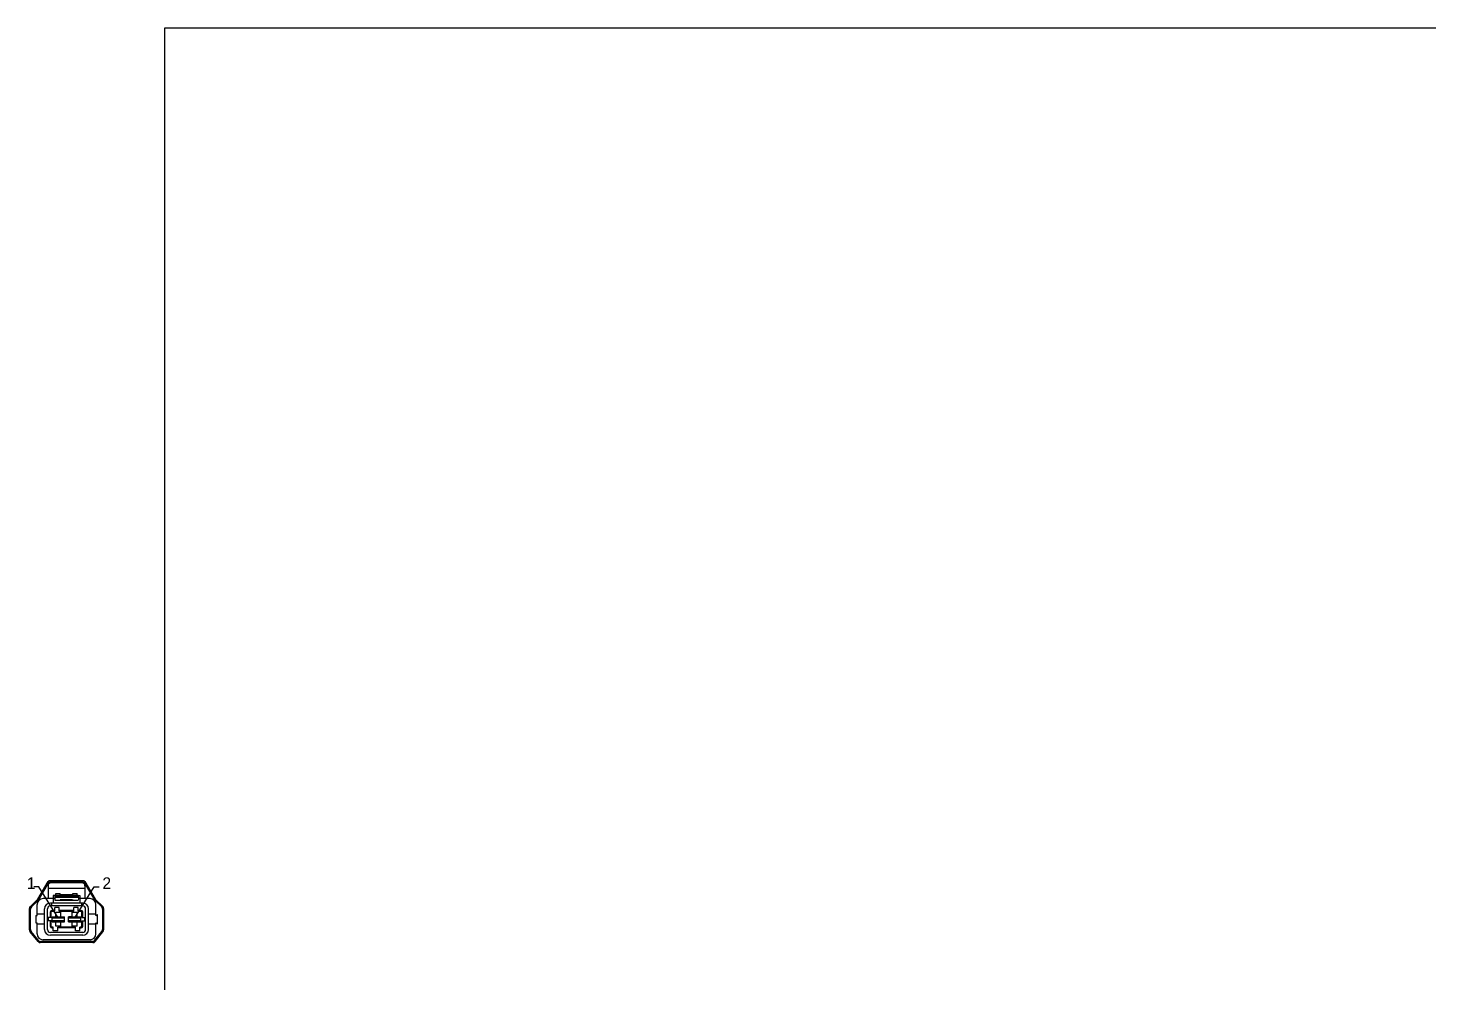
# Model space of a CAD drawing. Extents: x -144 to 1666, y -603 to 461.
# Drawn here: x -143.6 to 333.6, y 32.7 to 357.9 of the extents above; entities that cross this region are included whole.
import ezdxf

# ---------------------------------------------------------------- set-up
doc = ezdxf.new("R2010")
doc.units = 0
doc.layers.get('0').update_dxf_attribs({"linetype": 'CONTINUOUS'})

# ---------------------------------------------------------------- blocks, each defined once
blk = doc.blocks.new('418123610')
for p, q in [((-9.8, 14.77), (-6.28, 20.81)), ((-6.28, 20.81), (-9.8, 14.77)), ((-9.45, 14.68), (-6.21, 20.23)), ((-6.33, 19.38), (-6.33, 15)), ((-5.83, 21.08), (5.75, 21.08)), ((5.75, 21.08), (-5.83, 21.08)), ((-5.35, 20.73), (5.26, 20.73)), ((5.23, 20.38), (-5.33, 20.38)), ((6.12, 20.23), (9.45, 14.55)), ((6.19, 20.81), (9.72, 14.77)), ((6.19, 20.81), (9.72, 14.77)), ((6.23, 19.38), (6.23, 15)), ((-12.37, 12.3), (-9.8, 14.77)), ((-9.8, 14.77), (-12.37, 12.3)), ((-12.02, 12.15), (-9.62, 14.46)), ((-9.5, 19.04), (-11.2, 19.04)), ((-2.84, 8.4), (-9.5, 19.04)), ((-4.08, 15), (-8.04, 15)), ((6.23, 18.39), (-6.33, 18.39)), ((-4.54, 16.01), (-4.54, 13.5)), ((3.96, 16.01), (-4.54, 16.01)), ((-4.04, 16.01), (-4.08, 14.9)), ((-4.08, 14.9), (-4.04, 14.52)), ((3.98, 15.38), (-4.07, 15.38)), ((-4.05, 15.67), (3.97, 15.67)), ((-4.04, 14.52), (3.95, 14.52)), ((-3.69, 16.74), (-2.19, 16.74)), ((-3.69, 16.01), (-3.69, 16.74)), ((-2.19, 16.01), (-2.19, 16.74)), ((2.1, 16.28), (-2.19, 16.28)), ((-2.12, 14.74), (-2.19, 14.52)), ((-2.12, 14.74), (2.04, 14.74)), ((2.04, 14.74), (2.11, 14.52)), ((2.1, 16.74), (3.6, 16.74)), ((2.1, 16.01), (2.1, 16.74)), ((2.76, 8.4), (9.41, 19.04)), ((3.6, 16.01), (3.6, 16.74)), ((4, 14.9), (3.95, 14.52)), ((3.96, 16.01), (4.46, 16.01)), ((3.96, 16.01), (4, 14.9)), ((7.96, 15), (4, 15)), ((4.46, 16.01), (4.46, 13.5)), ((9.41, 19.04), (11.12, 19.04)), ((9.45, 14.55), (11.94, 12.15)), ((9.72, 14.77), (12.29, 12.3)), ((9.72, 14.77), (12.29, 12.3)), ((-12.68, 4.36), (-12.68, 11.58)), ((-12.33, 4.48), (-12.33, 11.43)), ((-10.04, 9.25), (-10.04, 13)), ((-7.54, 9.65), (-10.04, 9.65)), ((-7.54, 4.5), (-7.54, 11.5)), ((-6.54, 4.5), (-6.54, 11.5)), ((5.46, 13.5), (-5.54, 13.5)), ((5.46, 12.5), (-5.54, 12.5)), ((-5.54, 8.52), (-5.54, 10.5)), ((-5.24, 8.52), (-5.24, 10.55)), ((-5.14, 13.5), (-5.14, 12.5)), ((-4.04, 11), (-5.04, 11)), ((-5.04, 10.75), (-4.04, 10.75)), ((-4.04, 10.75), (-4.04, 12)), ((-2.54, 12), (-4.04, 12)), ((-3.69, 10.43), (-1.99, 10.43)), ((-3.69, 8.85), (-3.69, 10.43)), ((-2.54, 10.75), (-2.54, 12)), ((2.46, 11), (-2.54, 11)), ((-2.54, 10.75), (2.46, 10.75)), ((-1.99, 8.85), (-1.99, 10.43)), ((1.91, 10.43), (3.61, 10.43)), ((1.91, 8.85), (1.91, 10.43)), ((2.46, 10.75), (2.46, 12)), ((3.96, 12), (2.46, 12)), ((3.61, 8.85), (3.61, 10.43)), ((3.96, 10.75), (3.96, 12)), ((3.96, 11), (4.96, 11)), ((3.96, 10.75), (4.96, 10.75)), ((5.06, 13.5), (5.06, 12.5)), ((5.16, 8.52), (5.16, 10.55)), ((5.46, 8.52), (5.46, 10.5)), ((6.46, 4.5), (6.46, 11.5)), ((7.46, 4.5), (7.46, 11.5)), ((9.96, 9.65), (7.46, 9.65)), ((9.96, 9.25), (9.96, 13)), ((9.96, 9.25), (10.46, 9.55)), ((10.46, 6.45), (10.46, 9.55)), ((12.24, 11.43), (12.24, 4.48)), ((12.59, 11.58), (12.59, 4.35)), ((12.59, 4.35), (12.59, 11.58)), ((-10.54, 9.25), (-10.04, 9.25)), ((-10.54, 9.25), (-10.54, 6.75)), ((-10.54, 6.75), (-10.04, 6.75)), ((-10.04, 3), (-10.04, 6.75)), ((-7.54, 6.35), (-10.04, 6.35)), ((-6.32, 8.52), (-6.32, 7.48)), ((-5.24, 8.52), (-6.32, 8.52)), ((-5.24, 7.48), (-6.32, 7.48)), ((-5.54, 5.5), (-5.54, 7.48)), ((-5.24, 5.45), (-5.24, 7.48)), ((-4.54, 5.25), (-5.04, 5.25)), ((-5.04, 5), (-4.54, 5)), ((-4.95, 8.85), (-3.69, 8.85)), ((-4.95, 7.15), (-4.95, 8.85)), ((-4.95, 8.4), (-0.73, 8.4)), ((-4.95, 7.6), (-0.73, 7.6)), ((-4.95, 7.15), (-0.73, 7.15)), ((-4.54, 4), (-4.54, 5.25)), ((-3.69, 8.85), (-0.73, 8.85)), ((-3.69, 5.58), (-3.69, 7.15)), ((-1.99, 5.58), (-3.69, 5.58)), ((-3.04, 4), (-3.04, 5.25)), ((2.96, 5.25), (-3.04, 5.25)), ((2.96, 5), (-3.04, 5)), ((-1.99, 5.58), (-1.99, 7.15)), ((-0.73, 7.15), (-0.73, 8.85)), ((0.65, 7.15), (0.65, 8.85)), ((1.91, 8.85), (0.65, 8.85)), ((0.65, 8.4), (4.87, 8.4)), ((0.65, 7.6), (4.87, 7.6)), ((0.65, 7.15), (4.87, 7.15)), ((1.91, 8.85), (4.87, 8.85)), ((1.91, 5.58), (1.91, 7.15)), ((3.61, 5.58), (1.91, 5.58)), ((2.96, 4), (2.96, 5.25)), ((3.61, 5.58), (3.61, 7.15)), ((4.96, 5.25), (4.46, 5.25)), ((4.46, 4), (4.46, 5.25)), ((4.46, 5), (4.96, 5)), ((4.87, 7.15), (4.87, 8.85)), ((5.16, 8.52), (6.24, 8.52)), ((5.16, 7.49), (6.24, 7.49)), ((5.16, 5.45), (5.16, 7.49)), ((5.46, 5.5), (5.46, 7.49)), ((6.24, 7.49), (6.24, 8.52)), ((9.96, 6.35), (7.46, 6.35)), ((9.96, 6.75), (10.46, 6.45)), ((9.96, 3), (9.96, 6.75)), ((-9.75, 0.37), (-12.46, 3.73)), ((-9.59, 0.72), (-12.11, 3.85)), ((8.91, 0), (-8.97, 0)), ((8.75, 0.35), (-8.81, 0.35)), ((7.96, 1), (-8.04, 1)), ((7.96, 0), (-8.04, 0)), ((5.46, 3.5), (-5.54, 3.5)), ((5.46, 2.5), (-5.54, 2.5)), ((-3.04, 4), (-4.54, 4)), ((4.46, 4), (2.96, 4)), ((9.53, 0.73), (12.02, 3.85)), ((9.69, 0.38), (12.37, 3.73))]:
    blk.add_line(p, q)
for centre, radius, start, end in [((-5.33, 19.38), 1, 90, 180), ((-5.83, 20.58), 0.5, 90, 152.0634), ((-5.35, 19.73), 1, 90, 149.752), ((5.23, 19.38), 1, 0, 90), ((5.26, 19.73), 1, 30.2949, 90), ((5.75, 20.58), 0.5, 27.9366, 90), ((-8.04, 13), 2, 90, 180), ((-10.31, 15.18), 1, 313.9057, 329.752), ((7.96, 13), 2, 0, 90), ((-11.68, 11.58), 1, 133.9057, 180), ((-11.33, 11.43), 1, 133.9057, 180), ((-5.54, 11.5), 2, 90, 180), ((-5.54, 11.5), 1, 90, 180), ((-5.04, 10.5), 0.5, 90, 180), ((-5.04, 10.55), 0.2, 90, 180), ((4.96, 10.5), 0.5, 0, 90), ((4.96, 10.55), 0.2, 0, 90), ((5.46, 11.5), 2, 0, 90), ((5.46, 11.5), 1, 0, 90), ((11.24, 11.43), 1, 0, 46.0943), ((11.59, 11.58), 1, 0, 46.0943), ((-5.04, 5.5), 0.5, 180, 270), ((-5.04, 5.45), 0.2, 180, 270), ((4.96, 5.5), 0.5, 270, 0), ((4.96, 5.45), 0.2, 270, 0), ((-11.68, 4.36), 1, 180, 218.9366), ((-11.33, 4.48), 1, 180, 218.8669), ((-8.04, 3), 2, 180, 270), ((-8.97, 1), 1, 218.9366, 270), ((-8.81, 1.35), 1, 218.8669, 270), ((-5.54, 4.5), 2, 180, 270), ((-5.54, 4.5), 1, 180, 270), ((5.46, 4.5), 2, 270, 0), ((5.46, 4.5), 1, 270, 0), ((7.96, 3), 2, 270, 0), ((8.75, 1.35), 1, 270, 321.3608), ((8.91, 1), 1, 270, 321.3463), ((11.24, 4.48), 1, 321.3608, 0), ((11.59, 4.35), 1, 321.3463, 0)]:
    blk.add_arc(centre, radius, start, end)
for s, p in [('1', (-13.56, 18.25)), ('2', (12.17, 18.25))]:
    blk.add_text(s, height=4).set_placement(p)

msp = doc.modelspace()

# ---------------------------------------------------------------- linework, layer by layer
msp.add_lwpolyline([(-97.14, -483.08), (1665.86, -483.08), (1665.86, 357.92), (-97.14, 357.92)], close=True)

# ---------------------------------------------------------------- block references
msp.add_blockref('418123610', (-130.47, 46.4))

doc.saveas('drawing.dxf')
